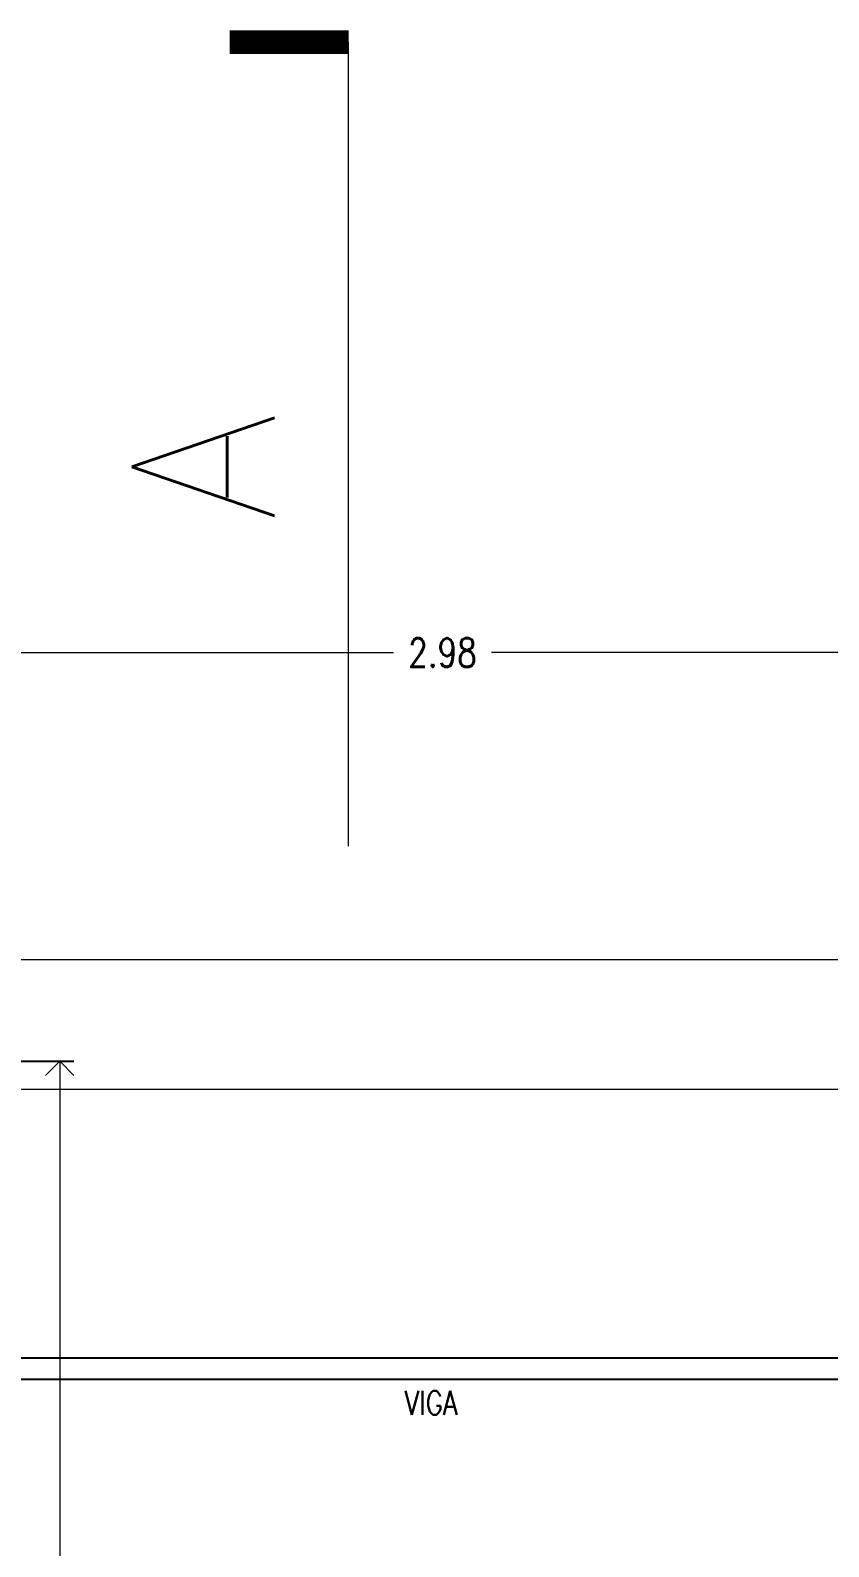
# Model space of a CAD drawing. Header units: metres. Extents: x -2 to 690, y -116 to 73.
# Drawn here: x 461.276 to 462.953, y 49.24 to 52.425 of the extents above; entities that cross this region are included whole.
import ezdxf
from ezdxf.enums import TextEntityAlignment as Align

# ---------------------------------------------------------------- set-up
doc = ezdxf.new("R2010")
doc.units = ezdxf.units.M
doc.header["$LTSCALE"] = 5
doc.header["$MEASUREMENT"] = 0
doc.layers.get('0').update_dxf_attribs({"color": 30})
doc.layers.get('DEFPOINTS').update_dxf_attribs({"color": 210})
for name, color, linetype, lineweight in [('A-ANNO-DIMS', 3, 'Continuous', 18), ('A-ANNO-SYMB', 3, 'Continuous', 18), ('A-ANNO-TEXT', 3, 'Continuous', 18), ('A-ELEV-IDEN', 3, 'Continuous', 18), ('A-ELEV-MBE2', 4, 'Continuous', 25)]:
    doc.layers.add(name, color=color, linetype=linetype, lineweight=lineweight)
doc.styles.add('E-ROMANS', font='romans.shx', dxfattribs={"width": 0.8})
doc.dimstyles.new('E-0050_ARW_12', dxfattribs={"dimscale": 0.001, "dimtxt": 60, "dimasz": 60, "dimexe": 30, "dimexo": 20, "dimgap": 30, "dimtad": 0, "dimzin": 0, "dimdsep": 46, "dimtxsty": 'E-ROMANS', "dimblk": 'OPEN90', "dimcen": 30, "dimclrd": 256, "dimclre": 256, "dimclrt": 256, "dimadec": 0, "dimazin": 0, "dimtfac": 1, "dimtmove": 1, "dimatfit": 3, "dimldrblk": 'OPEN90', "dimfxl": 1, "dimtfill": 1, "dimtolj": 1, "dimtzin": 0, "dimlwd": -1, "dimarcsym": 0})

# ---------------------------------------------------------------- blocks, each defined once
blk = doc.blocks.new('_Open90')
at = {"color": 0, "linetype": 'ByBlock', "lineweight": -2}
for p, q in [((0, 0), (-1, 0)), ((-0.5, 0.5), (0, 0)), ((0, 0), (-0.5, -0.5))]:
    blk.add_line(p, q, dxfattribs=at)
blk = doc.blocks.new('*D1152')
at = {"layer": 'A-ANNO-DIMS', "lineweight": -2, "transparency": 16777216}
for p, q in [((460.6725, 50.2595), (461.3672, 50.2595)), ((460.6725, 43.2405), (461.3672, 43.2405))]:
    blk.add_line(p, q, dxfattribs=at)
at = {"layer": 'A-ANNO-DIMS', "transparency": 16777216}
for p, q in [((461.3372, 50.1995), (461.3372, 46.8532)), ((461.3372, 43.3005), (461.3372, 46.6469))]:
    blk.add_line(p, q, dxfattribs=at)
at = {"layer": 'DEFPOINTS', "color": 0, "transparency": 16777216}
for p in [(460.6525, 50.2595), (461.3372, 50.2595), (460.6525, 43.2405)]:
    blk.add_point(p, dxfattribs=at)
at = {"layer": 'A-ANNO-DIMS', "transparency": 16777216, "xscale": 0.06, "yscale": 0.06, "zscale": 0.06}
for p, rotation in [((461.3372, 50.2595), 90), ((461.3372, 43.2405), 270)]:
    blk.add_blockref('_Open90', p, dxfattribs=dict(at, rotation=rotation))
at = {"layer": 'A-ANNO-DIMS', "transparency": 16777216, "insert": (461.3372, 46.75), "char_height": 0.06, "attachment_point": 5, "rotation": 90, "style": 'E-ROMANS', "bg_fill": 3, "box_fill_scale": 1.25, "bg_fill_color": 256, "bg_fill_true_color": 13158600, "bg_fill_transparency": 0}
blk.add_mtext('\\A1;7.02', dxfattribs=at)
blk = doc.blocks.new('*D794')
at = {"layer": 'A-ANNO-DIMS', "lineweight": -2, "transparency": 16777216}
for p, q in [((460.6525, 50.2685), (460.6525, 51.1479)), ((463.6305, 50.4925), (463.6305, 51.1479))]:
    blk.add_line(p, q, dxfattribs=at)
at = {"layer": 'A-ANNO-DIMS', "transparency": 16777216}
for p, q in [((460.7125, 51.1179), (462.0384, 51.1179)), ((463.5705, 51.1179), (462.2447, 51.1179))]:
    blk.add_line(p, q, dxfattribs=at)
at = {"layer": 'DEFPOINTS', "color": 0, "transparency": 16777216}
for p in [(463.6305, 51.1179), (463.6305, 50.4725), (460.6525, 50.2485)]:
    blk.add_point(p, dxfattribs=at)
at = {"layer": 'A-ANNO-DIMS', "transparency": 16777216, "xscale": 0.06, "yscale": 0.06, "zscale": 0.06, "rotation": 180}
blk.add_blockref('_Open90', (460.6525, 51.1179), dxfattribs=at)
at = {"layer": 'A-ANNO-DIMS', "transparency": 16777216, "xscale": 0.06, "yscale": 0.06, "zscale": 0.06}
blk.add_blockref('_Open90', (463.6305, 51.1179), dxfattribs=at)
at = {"layer": 'A-ANNO-DIMS', "transparency": 16777216, "insert": (462.1415, 51.1179), "char_height": 0.06, "attachment_point": 5, "style": 'E-ROMANS', "bg_fill": 3, "box_fill_scale": 1.25, "bg_fill_color": 256, "bg_fill_true_color": 13158600, "bg_fill_transparency": 0}
blk.add_mtext('\\A1;2.98', dxfattribs=at)

msp = doc.modelspace()

# ---------------------------------------------------------------- linework, layer by layer
at = {"layer": 'A-ANNO-SYMB'}
msp.add_line((478.3225, 50.2), (455.4882, 50.2), dxfattribs=at)
at = {"layer": 'A-ANNO-SYMB', "const_width": 0.05}
msp.add_lwpolyline([(461.9443, 52.3999), (461.6943, 52.3999)], dxfattribs=at)
at = {"layer": 'A-ELEV-IDEN'}
msp.add_line((463.6305, 50.4725), (457.5355, 50.4725), dxfattribs=at)

# ---------------------------------------------------------------- texts
at = {"layer": 'A-ANNO-TEXT', "insert": (462.1174, 49.5421), "char_height": 0.05, "attachment_point": 5, "style": 'E-ROMANS'}
msp.add_mtext('\\pi-0.15,l0.15,t0.15;VIGA', dxfattribs=at)
at = {"layer": 'A-ANNO-TEXT', "style": 'E-ROMANS'}
msp.add_attdef('A', text='CORTE', height=0.2998, rotation=90, dxfattribs=at).set_placement((461.6388, 51.3925), align=Align.MIDDLE_LEFT)

# ---------------------------------------------------------------- next in the draw order: dimensions: what is measured, and where the dimension line sits
at = {"layer": 'A-ANNO-DIMS'}
dim = msp.add_linear_dim(base=(461.3372, 50.2595), p1=(460.6525, 43.2405), p2=(460.6525, 50.2595), angle=90, dimstyle='E-0050_ARW_12', dxfattribs=at)
dim.commit()
dim.dimension.update_dxf_attribs({"geometry": '*D1152', "text_midpoint": (461.3372, 46.75)})

# ---------------------------------------------------------------- next in the draw order: linework, layer by layer
at = {"layer": 'A-ELEV-MBE2'}
for p, q in [((460.5675, 49.6365), (463.7175, 49.6366)), ((460.5675, 49.5915), (463.7175, 49.5916))]:
    msp.add_line(p, q, dxfattribs=at)

# ---------------------------------------------------------------- next in the draw order: dimensions: what is measured, and where the dimension line sits
at = {"layer": 'A-ANNO-DIMS'}
dim = msp.add_linear_dim(base=(463.6305, 51.1179), p1=(460.6525, 50.2485), p2=(463.6305, 50.4725), dimstyle='E-0050_ARW_12', dxfattribs=at)
dim.commit()
dim.dimension.update_dxf_attribs({"geometry": '*D794', "text_midpoint": (462.1415, 51.1179)})

# ---------------------------------------------------------------- next in the draw order: linework, layer by layer
at = {"layer": 'A-ANNO-SYMB'}
msp.add_line((461.9443, 50.7116), (461.9443, 52.3999), dxfattribs=at)

doc.saveas('drawing.dxf')
